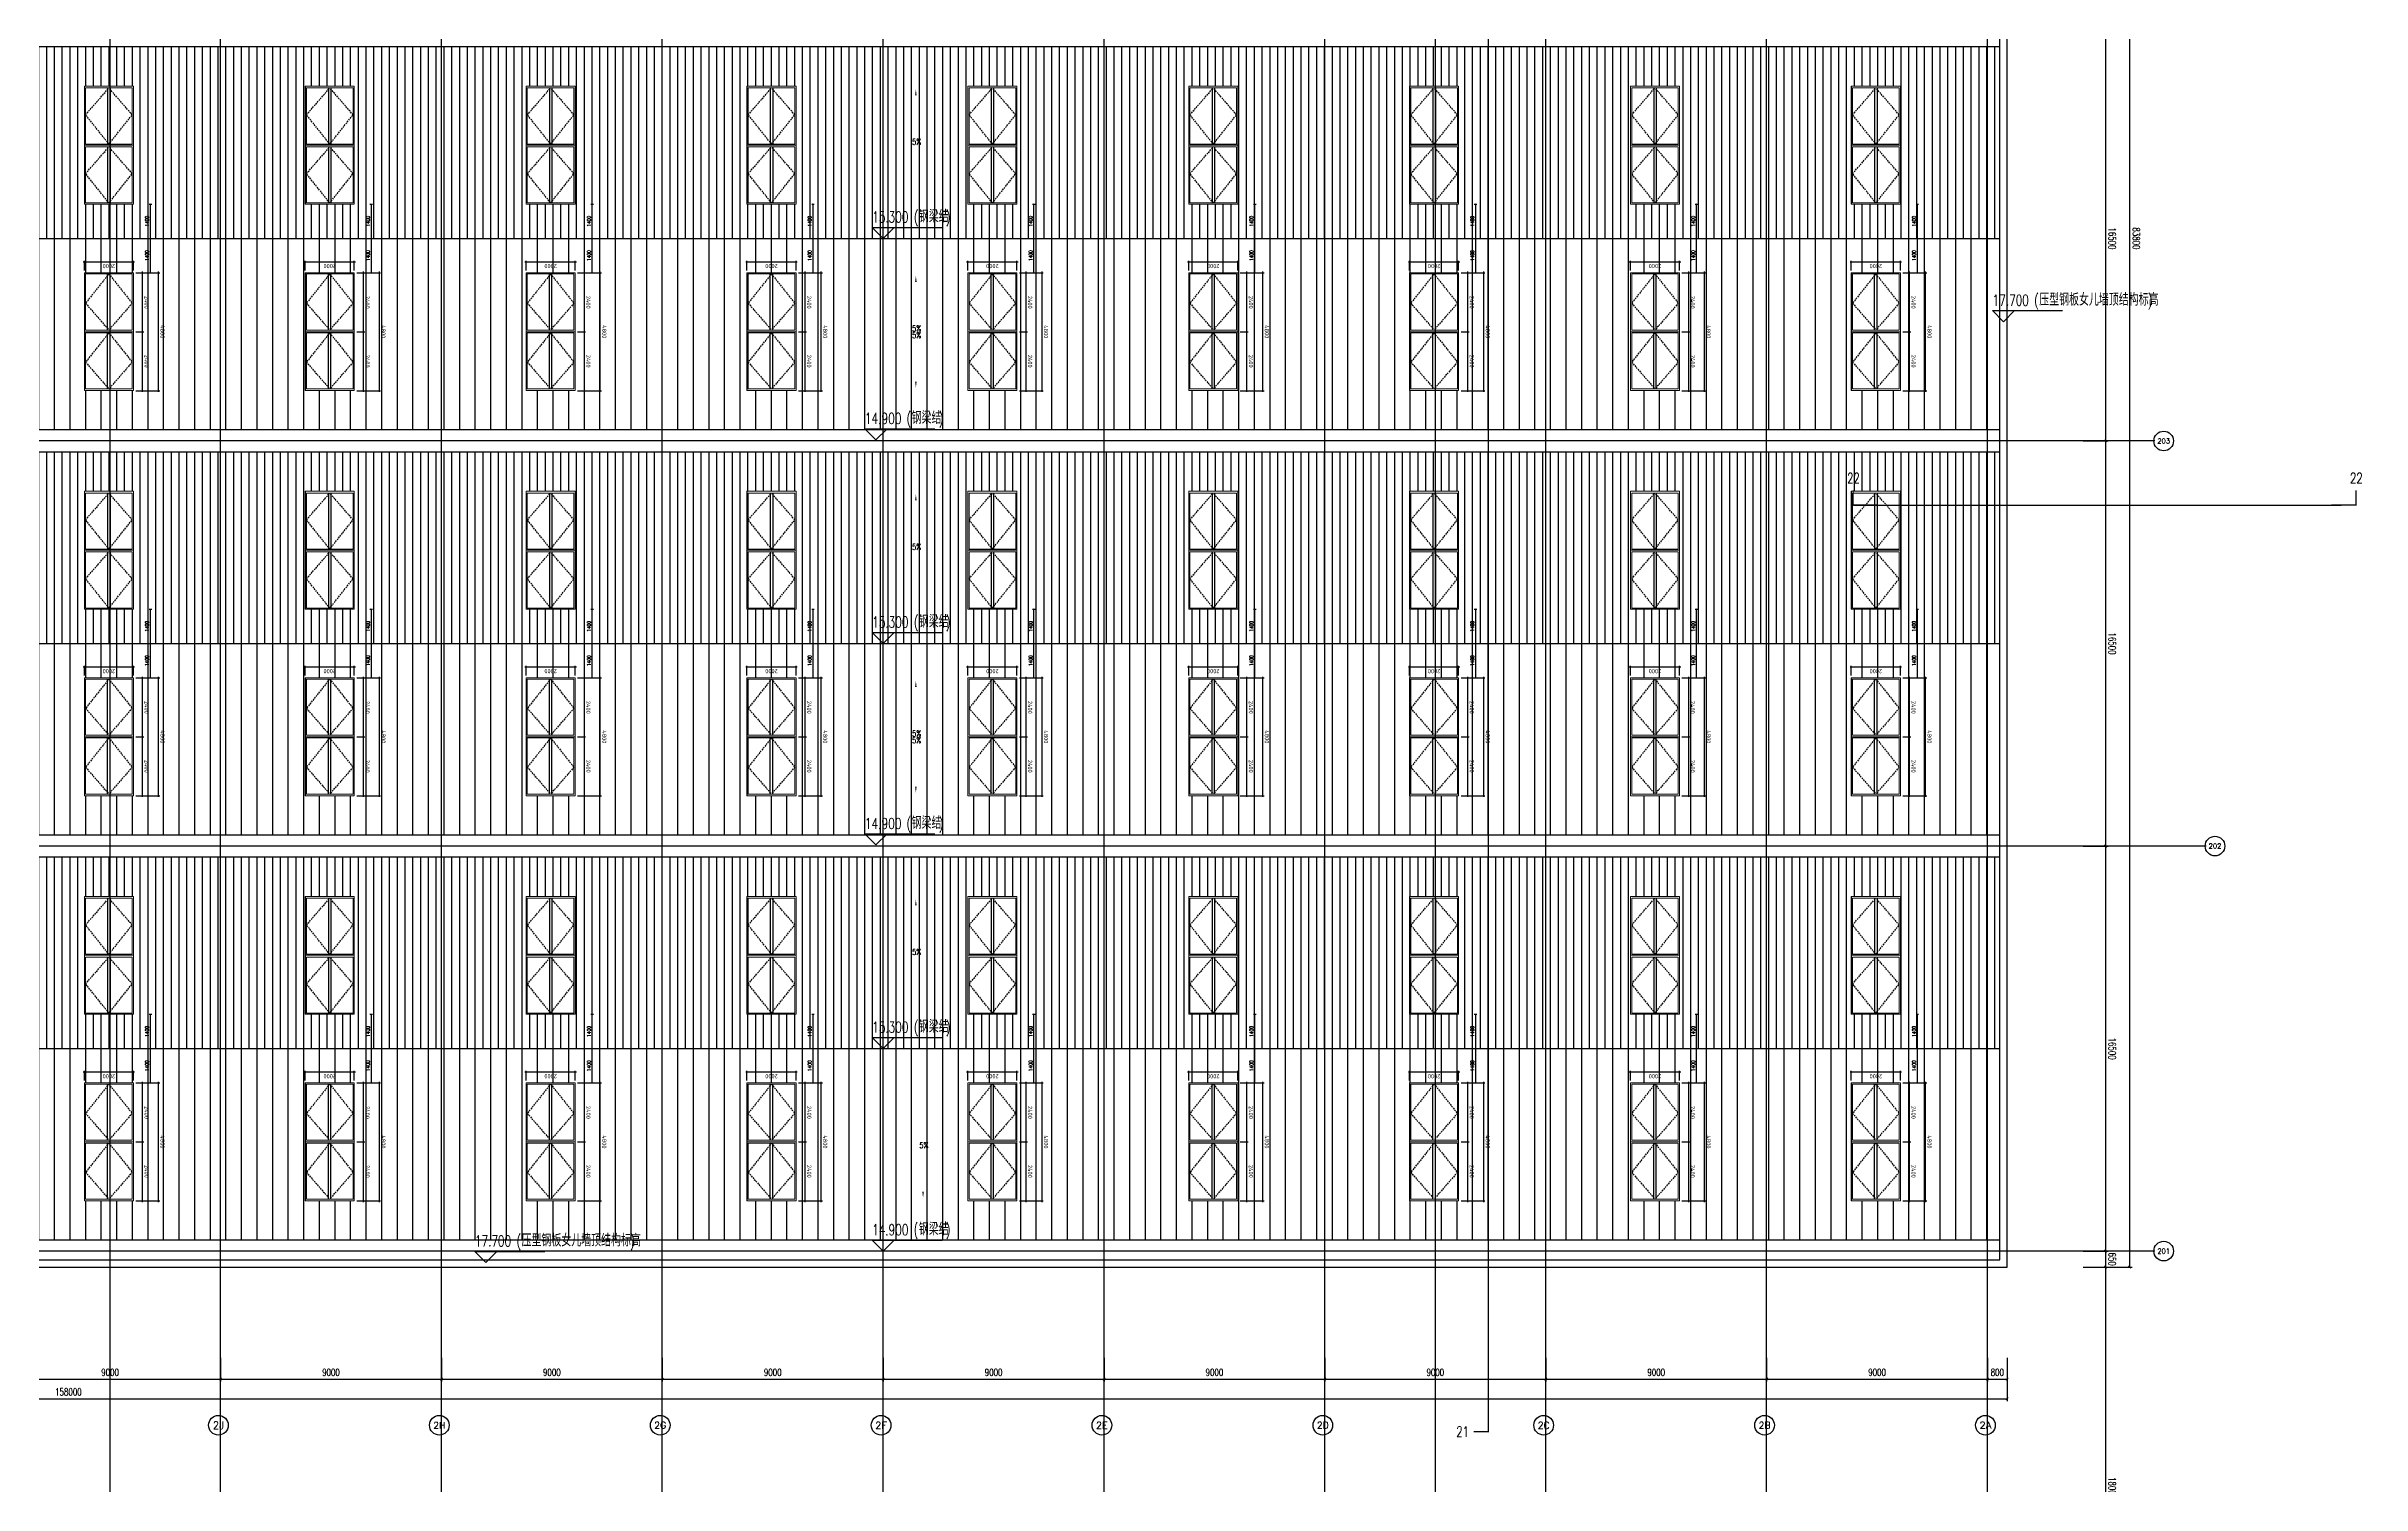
# Model space of a CAD drawing. Extents: x -954573 to 446329, y 489853 to 1226784.
# Drawn here: x 292046 to 386393, y 630559 to 689146 of the extents above; entities that cross this region are included whole.
import ezdxf
from ezdxf.enums import TextEntityAlignment as Align

# ---------------------------------------------------------------- set-up
doc = ezdxf.new("R2010")
doc.units = 0
doc.header["$LTSCALE"] = 10
doc.header["$MEASUREMENT"] = 0
for name, pattern in [('10平面$0$DOTE', [2.42, 2, -0.2, 0.02, -0.2]), ('10平面$0$HIDDEN', [9.525, 6.35, -3.175]), ('10平面$1$DASH', [0.35, 0.25, -0.1])]:
    doc.linetypes.add(name, pattern=pattern)
doc.layers.get('Defpoints').update_dxf_attribs({"color": 210})
for name, color, linetype in [('10平面$0$A-AXIS-D', 8, 'Continuous'), ('10平面$0$A-AXIS-DOTE', 8, '10平面$0$DOTE'), ('10平面$0$A-AXIS-SYMB', 8, 'Continuous'), ('10平面$0$A-HATCH-2', 8, 'Continuous'), ('10平面$0$A-LIN-V', 8, 'Continuous'), ('10平面$0$A-SFCE', 8, 'Continuous'), ('10平面$0$A-WINDOW', 8, 'Continuous'), ('10平面$0$AS-WALL', 8, 'Continuous'), ('10平面$0$DIM_SYMB', 8, 'Continuous'), ('10平面$0$PUB_TEXT', 8, 'Continuous'), ('10平面$0$参考线', 8, 'Continuous'), ('10平面$0$外框', 1, '10平面$0$HIDDEN'), ('A-LIN-V', 9, 'Continuous')]:
    doc.layers.add(name, color=color, linetype=linetype)
doc.layers.add('10平面$0$成型线', color=3, linetype='Continuous', lineweight=18)
doc.styles.add('10平面$0$_TCH_AXIS', font='COMPLEX', dxfattribs={"bigfont": 'GBCBIG'})
doc.styles.add('10平面$0$_TCH_DIM', font='SIMPLEX', dxfattribs={"bigfont": 'GBCBIG'})
doc.styles.add('10平面$0$_TCH_DIM_T3', font='SIMPLEX', dxfattribs={"width": 0.705882, "bigfont": 'GBCBIG'})
doc.styles.add('10平面$0$_TCH_LABEL', font='COMPLEX', dxfattribs={"bigfont": 'GBCBIG'})
doc.styles.add('10平面$0$A-DIM_T3', font='SIMPLEX', dxfattribs={"width": 0.705882, "bigfont": 'GBCBIG'})
doc.styles.add('10平面$0$Standard', font='gbenor.shx', dxfattribs={"bigfont": 'gbcbig.shx'})
doc.dimstyles.new('10平面$0$50', dxfattribs={"dimscale": 50, "dimtxt": 3.5, "dimasz": 1, "dimexe": 1, "dimexo": 2, "dimgap": 1.5, "dimtad": 1, "dimdec": 0, "dimzin": 12, "dimdsep": 46, "dimtxsty": '10平面$0$Standard', "dimblk": '10平面$0$_ArchTick', "dimcen": 0.1, "dimdle": 1, "dimclrd": 3, "dimclre": 3, "dimclrt": 7, "dimadec": 0, "dimazin": 0, "dimtfac": 1, "dimtdec": 0, "dimtix": 1, "dimtmove": 2, "dimatfit": 3, "dimfxl": 0, "dimtolj": 1, "dimtzin": 0, "dimarcsym": 0})
doc.dimstyles.new('10平面$0$_TCH_ARCH&&100', dxfattribs={"dimtxt": 297.5, "dimasz": 100, "dimexe": 100, "dimexo": 100, "dimgap": 126.25, "dimtad": 1, "dimdec": 0, "dimzin": 0, "dimdsep": 46, "dimtxsty": '10平面$0$_TCH_DIM_T3', "dimblk": '10平面$0$_ArchTick', "dimcen": 0.09, "dimclrt": 7, "dimazin": 2, "dimtfac": 1, "dimtdec": 0, "dimtix": 1, "dimtmove": 2, "dimatfit": 3, "dimfxl": 0, "dimtolj": 1, "dimtzin": 0, "dimarcsym": 0})
doc.dimstyles.new('10平面$0$_TCH_ARCH&&50', dxfattribs={"dimtxt": 148.75, "dimasz": 50, "dimexe": 50, "dimexo": 50, "dimgap": 63.125, "dimtad": 1, "dimdec": 0, "dimzin": 0, "dimdsep": 46, "dimtxsty": '10平面$0$_TCH_DIM_T3', "dimblk": '10平面$0$_ArchTick', "dimcen": 0.09, "dimclrt": 7, "dimazin": 2, "dimtfac": 1, "dimtdec": 0, "dimtix": 1, "dimtmove": 2, "dimatfit": 3, "dimfxl": 0, "dimtolj": 1, "dimtzin": 0, "dimarcsym": 0})
doc.dimstyles.new('10平面$0$A-DIM&&100', dxfattribs={"dimtxt": 297.5, "dimasz": 100, "dimexe": 100, "dimexo": 100, "dimgap": 126.25, "dimtad": 1, "dimdec": 0, "dimzin": 0, "dimdsep": 46, "dimtxsty": '10平面$0$A-DIM_T3', "dimblk": '10平面$0$_ArchTick', "dimcen": 0.09, "dimclrt": 7, "dimazin": 2, "dimtfac": 1, "dimtdec": 0, "dimtix": 1, "dimtmove": 2, "dimatfit": 3, "dimfxl": 0, "dimtolj": 1, "dimtzin": 0, "dimarcsym": 0})
pattern_1 = [(90, (-500100, 0), (-317.5, 0), [])]
pattern_2 = [(90, (-500100, 0), (-635, 0), [])]

# ---------------------------------------------------------------- blocks, each defined once
blk = doc.blocks.new('10平面$0$423213')
at = {"layer": '10平面$0$A-AXIS-SYMB'}
for p, q in [((327494, 689616), (327044, 690066)), ((327044, 690066), (329894, 690066)), ((327494, 689616), (327944, 690066))]:
    blk.add_line(p, q, dxfattribs=at)
at = {"layer": '10平面$0$PUB_TEXT', "style": '10平面$0$_TCH_DIM', "width": 0.705882}
for s, height, p in [('14.900', 446.2, (327043, 690266)), ('(', 446, (328738, 690266)), (')', 446, (330054, 690266))]:
    blk.add_text(s, height=height, dxfattribs=at).set_placement(p)
at = {"layer": '10平面$0$PUB_TEXT', "style": '10平面$0$_TCH_DIM'}
blk.add_text('钢梁结', height=506.4, dxfattribs=at).set_placement((328948, 690266))
blk = doc.blocks.new('10平面$0$w4243')
at = {"layer": '10平面$0$A-AXIS-SYMB'}
for p, q in [((327787, 697820), (327337, 698270)), ((327337, 698270), (330187, 698270)), ((327787, 697820), (328237, 698270))]:
    blk.add_line(p, q, dxfattribs=at)
at = {"layer": '10平面$0$PUB_TEXT', "style": '10平面$0$_TCH_DIM', "width": 0.705882}
for s, height, p in [('15.300', 446.2, (327337, 698470)), ('(', 446, (329032, 698470)), (')', 446, (330347, 698470))]:
    blk.add_text(s, height=height, dxfattribs=at).set_placement(p)
at = {"layer": '10平面$0$PUB_TEXT', "style": '10平面$0$_TCH_DIM'}
blk.add_text('钢梁结', height=506.4, dxfattribs=at).set_placement((329242, 698470))
blk = doc.blocks.new('10平面$0$rrrrrrrrrrrrrrrrrrrrr')
at = {"layer": '10平面$0$A-HATCH-2'}
h = blk.add_hatch(dxfattribs=at)
h.set_pattern_fill('ANSI31', color=256, scale=200, angle=45)
h.set_pattern_definition(pattern_1)
h.paths.add_polyline_path([(-266220, 681320), (-133684.3, 681320), (-128454.2, 681320), (-128454.2, 689120), (-275425.2, 689120), (-277958.7, 681320), (-262540, 681320)])
h = blk.add_hatch(dxfattribs=at)
h.set_pattern_fill('ANSI31', color=256, scale=400, angle=45)
h.set_pattern_definition(pattern_2)
h.paths.add_polyline_path([(-266220, 681320), (-133684.3, 681320), (-128454.2, 681320), (-128454.2, 673520), (-280485.6, 673520), (-277955.4, 681320), (-262540, 681320)])
h = blk.add_hatch(dxfattribs=at)
h.set_pattern_fill('ANSI31', color=256, scale=200, angle=45)
h.set_pattern_definition(pattern_1)
h.paths.add_polyline_path([(-266220, 664820), (-133684.3, 664820), (-128454.2, 664820), (-128454.2, 672620), (-280777.6, 672620), (-283307.8, 664820), (-262540, 664820)])
h = blk.add_hatch(dxfattribs=at)
h.set_pattern_fill('ANSI31', color=256, scale=400, angle=45)
h.set_pattern_definition(pattern_2)
h.paths.add_polyline_path([(-266220, 664820), (-133684.3, 664820), (-128454.2, 664820), (-128454.2, 657020), (-285838, 657020), (-283307.8, 664820), (-262540, 664820)])
h = blk.add_hatch(dxfattribs=at)
h.set_pattern_fill('ANSI31', color=256, scale=200, angle=45)
h.set_pattern_definition(pattern_1)
h.paths.add_polyline_path([(-266220, 648320), (-133684.3, 648320), (-128454.2, 648320), (-128454.2, 656120), (-285554.2, 656120), (-285554.2, 654270), (-285854.2, 654270), (-285854.2, 648345), (-262540, 648320)])
h = blk.add_hatch(dxfattribs=at)
h.set_pattern_fill('ANSI31', color=256, scale=400, angle=45)
h.set_pattern_definition(pattern_2)
h.paths.add_polyline_path([(-266220, 648320), (-133684.3, 648320), (-128454.2, 648320), (-128454.2, 640520), (-285854.2, 640520), (-285854.2, 648320), (-262540, 648320)])
at = {"layer": '10平面$0$A-AXIS-SYMB'}
for p, q in [((-128300, 677930), (-128750, 678380)), ((-128750, 678380), (-125900, 678380)), ((-128300, 677930), (-127850, 678380)), ((-190142.6, 639610), (-190592.6, 640060)), ((-190592.6, 640060), (-187742.6, 640060)), ((-190142.6, 639610), (-189692.6, 640060))]:
    blk.add_line(p, q, dxfattribs=at)
for points in [[(-172621.6, 685460, 0, 0, 0), (-172621.6, 687390, 0, 64, 0), (-172621.6, 687150, 0, 0, 0)], [(-172621.6, 685460, 0, 0, 0), (-172621.6, 687390, 0, 64, 0), (-172621.6, 687150, 0, 0, 0)], [(-172621.6, 677860, 0, 0, 0), (-172621.6, 679790, 0, 64, 0), (-172621.6, 679550, 0, 0, 0)], [(-172621.6, 677180, 0, 0, 0), (-172621.6, 675250, 0, 64, 0), (-172621.6, 675490, 0, 0, 0)], [(-172621.6, 668960, 0, 0, 0), (-172621.6, 670890, 0, 64, 0), (-172621.6, 670650, 0, 0, 0)], [(-172621.6, 668960, 0, 0, 0), (-172621.6, 670890, 0, 64, 0), (-172621.6, 670650, 0, 0, 0)], [(-172621.6, 661360, 0, 0, 0), (-172621.6, 663290, 0, 64, 0), (-172621.6, 663050, 0, 0, 0)], [(-172621.6, 660680, 0, 0, 0), (-172621.6, 658750, 0, 64, 0), (-172621.6, 658990, 0, 0, 0)], [(-172621.6, 652460, 0, 0, 0), (-172621.6, 654390, 0, 64, 0), (-172621.6, 654150, 0, 0, 0)], [(-172328.5, 644180, 0, 0, 0), (-172328.5, 642250, 0, 64, 0), (-172328.5, 642490, 0, 0, 0)]]:
    blk.add_lwpolyline(points, format="xyseb", dxfattribs=at)
at = {"layer": '10平面$0$A-LIN-V'}
for points in [[(-128454.2, 689120), (-275425.2, 689120)], [(-128454.2, 673520), (-280485.6, 673520)], [(-128454.2, 672620), (-280777.6, 672620)], [(-128454.2, 657020), (-285838, 657020)], [(-128454.2, 656120), (-285554.2, 656120)], [(-128454.2, 640520), (-285854.2, 640520)]]:
    blk.add_lwpolyline(points, dxfattribs=at)
at = {"layer": '10平面$0$A-SFCE'}
for points in [[(-285554.2, 654570), (-286154.2, 654570), (-286154.2, 639420), (-128154.2, 639420), (-128154.2, 639420), (-128154.2, 723220), (-264679.1, 723220), (-286154.2, 657017.5), (-286154.2, 656070)], [(-285854.2, 654270), (-285854.2, 639720), (-128454.2, 639720), (-128454.2, 722920), (-264461, 722920), (-285854.2, 656970), (-285854.2, 656370)], [(-277958.7, 681320), (-128454.2, 681320)], [(-283307.8, 664820), (-128454.2, 664820)], [(-285854.2, 648320), (-128454.2, 648320)]]:
    blk.add_lwpolyline(points, dxfattribs=at)
at = {"layer": '10平面$0$A-WINDOW'}
for name, p in [('10平面$0$w4243', (-501741.6, -16500)), ('10平面$0$w4243', (-501741.6, -16500)), ('10平面$0$423213', (-501741.6, -16500)), ('10平面$0$w4243', (-501741.6, -33000)), ('10平面$0$w4243', (-501741.6, -33000)), ('10平面$0$423213', (-501741.6, -33000)), ('10平面$0$w4243', (-501741.6, -49500)), ('10平面$0$423213', (-501448.5, -49545.7))]:
    blk.add_blockref(name, p, dxfattribs=at)
at = {"layer": '10平面$0$PUB_TEXT', "style": '10平面$0$_TCH_DIM', "width": 0.705882}
for s, height, p in [('5%', 238, (-172773.6, 685138)), ('5%', 238, (-172773.6, 685138)), ('17.700', 446.25, (-128750.8, 678580)), ('(', 446.2, (-127055.8, 678580)), (')', 446.2, (-122422.4, 678580)), ('5%', 238, (-172773.6, 677538)), ('5%', 238, (-172773.6, 677264)), ('5%', 238, (-172773.6, 668638)), ('5%', 238, (-172773.6, 668638)), ('5%', 238, (-172773.6, 661038)), ('5%', 238, (-172773.6, 660764)), ('5%', 238, (-172773.6, 652138)), ('5%', 238, (-172480.5, 644264)), ('17.700', 446.25, (-190593.4, 640260)), ('(', 446.2, (-188898.4, 640260)), (')', 446.2, (-184265, 640260))]:
    blk.add_text(s, height=height, dxfattribs=at).set_placement(p)
at = {"layer": '10平面$0$PUB_TEXT', "style": '10平面$0$_TCH_DIM'}
for p in [(-126845.8, 678580), (-188688.4, 640260)]:
    blk.add_text('压型钢板女儿墙顶结构标高', height=506.383, dxfattribs=at).set_placement(p)
blk = doc.blocks.new('10平面$0$_ArchTick')
at = {"color": 0, "linetype": 'ByBlock', "const_width": 0.4}
blk.add_lwpolyline([(-0.5, -0.5), (0.5, 0.5)], dxfattribs=at)
blk = doc.blocks.new('*D3461')
at = {"layer": 'Defpoints', "color": 3, "lineweight": -2}
for p, q in [((105263, -25409), (107363, -25409)), ((105313, -25069), (105313, -25459)), ((107313, -25069), (107313, -25459))]:
    blk.add_line(p, q, dxfattribs=at)
at = {"layer": 'Defpoints', "color": 0}
for p in [(105313, -24969), (107313, -24969), (107313, -25409)]:
    blk.add_point(p, dxfattribs=at)
at = {"layer": 'Defpoints', "color": 3, "lineweight": -2, "xscale": 50, "yscale": 50, "zscale": 50, "rotation": 180}
blk.add_blockref('10平面$0$_ArchTick', (105313, -25409), dxfattribs=at)
at = {"layer": 'Defpoints', "color": 3, "lineweight": -2, "xscale": 50, "yscale": 50, "zscale": 50}
blk.add_blockref('10平面$0$_ArchTick', (107313, -25409), dxfattribs=at)
at = {"layer": 'Defpoints', "color": 7, "insert": (106313, -25246), "char_height": 175, "attachment_point": 5, "style": '10平面$0$Standard'}
blk.add_mtext('\\A1;2000', dxfattribs=at)
blk = doc.blocks.new('*D3462')
at = {"layer": 'Defpoints', "color": 3, "lineweight": -2}
for p, q in [((105213, -22569), (104888, -22569)), ((104938, -22519), (104938, -25019)), ((105213, -24969), (104888, -24969))]:
    blk.add_line(p, q, dxfattribs=at)
at = {"layer": 'Defpoints', "color": 0}
for p in [(105313, -22569), (104938, -24969), (105313, -24969)]:
    blk.add_point(p, dxfattribs=at)
at = {"layer": 'Defpoints', "color": 3, "lineweight": -2, "xscale": 50, "yscale": 50, "zscale": 50}
for p, rotation in [((104938, -22569), 90), ((104938, -24969), 270)]:
    blk.add_blockref('10平面$0$_ArchTick', p, dxfattribs=dict(at, rotation=rotation))
at = {"layer": 'Defpoints', "color": 7, "insert": (104776, -23769), "char_height": 175, "attachment_point": 5, "rotation": 90, "style": '10平面$0$Standard'}
blk.add_mtext('\\A1;2400', dxfattribs=at)
blk = doc.blocks.new('*D3463')
at = {"layer": 'Defpoints', "color": 3, "lineweight": -2}
for p, q in [((105213, -20169), (104240, -20169)), ((104290, -20119), (104290, -25019)), ((105213, -24969), (104240, -24969))]:
    blk.add_line(p, q, dxfattribs=at)
at = {"layer": 'Defpoints', "color": 0}
for p in [(105313, -20169), (104290, -24969), (105313, -24969)]:
    blk.add_point(p, dxfattribs=at)
at = {"layer": 'Defpoints', "color": 3, "lineweight": -2, "xscale": 50, "yscale": 50, "zscale": 50}
for p, rotation in [((104290, -20169), 90), ((104290, -24969), 270)]:
    blk.add_blockref('10平面$0$_ArchTick', p, dxfattribs=dict(at, rotation=rotation))
at = {"layer": 'Defpoints', "color": 7, "insert": (104128, -22569), "char_height": 175, "attachment_point": 5, "rotation": 90, "style": '10平面$0$Standard'}
blk.add_mtext('\\A1;4800', dxfattribs=at)
blk = doc.blocks.new('*D3464')
at = {"layer": 'Defpoints', "color": 3, "lineweight": -2}
for p, q in [((105213, -20169), (104888, -20169)), ((104938, -20119), (104938, -22619)), ((105213, -22569), (104888, -22569))]:
    blk.add_line(p, q, dxfattribs=at)
at = {"layer": 'Defpoints', "color": 0}
for p in [(105313, -20169), (104938, -22569), (105313, -22569)]:
    blk.add_point(p, dxfattribs=at)
at = {"layer": 'Defpoints', "color": 3, "lineweight": -2, "xscale": 50, "yscale": 50, "zscale": 50}
for p, rotation in [((104938, -20169), 90), ((104938, -22569), 270)]:
    blk.add_blockref('10平面$0$_ArchTick', p, dxfattribs=dict(at, rotation=rotation))
at = {"layer": 'Defpoints', "color": 7, "insert": (104776, -21369), "char_height": 175, "attachment_point": 5, "rotation": 90, "style": '10平面$0$Standard'}
blk.add_mtext('\\A1;2400', dxfattribs=at)
blk = doc.blocks.new('*D3469')
at = {"layer": '10平面$0$A-WINDOW', "color": 0, "lineweight": -2}
for p, q in [((368233, 714320), (368340, 714320)), ((368290, 712920), (368290, 714320)), ((368233, 712920), (368340, 712920))]:
    blk.add_line(p, q, dxfattribs=at)
at = {"layer": 'Defpoints', "color": 0}
for p in [(368183, 714320), (368290, 714320), (368183, 712920)]:
    blk.add_point(p, dxfattribs=at)
at = {"layer": '10平面$0$A-WINDOW', "color": 0, "lineweight": -2, "xscale": 50, "yscale": 50, "zscale": 50}
for p, rotation in [((368290, 714320), 90), ((368290, 712920), 270)]:
    blk.add_blockref('10平面$0$_ArchTick', p, dxfattribs=dict(at, rotation=rotation))
at = {"layer": '10平面$0$A-WINDOW', "color": 7, "insert": (368153, 713620), "char_height": 148.8, "attachment_point": 5, "rotation": 90, "style": '10平面$0$_TCH_DIM_T3'}
blk.add_mtext('\\A1;1400', dxfattribs=at)
blk = doc.blocks.new('*D3470')
at = {"layer": '10平面$0$A-WINDOW', "color": 0, "lineweight": -2}
for p, q in [((368233, 715720), (368340, 715720)), ((368290, 714320), (368290, 715720)), ((368233, 714320), (368340, 714320))]:
    blk.add_line(p, q, dxfattribs=at)
at = {"layer": 'Defpoints', "color": 0}
for p in [(368183, 715720), (368290, 715720), (368183, 714320)]:
    blk.add_point(p, dxfattribs=at)
at = {"layer": '10平面$0$A-WINDOW', "color": 0, "lineweight": -2, "xscale": 50, "yscale": 50, "zscale": 50}
for p, rotation in [((368290, 715720), 90), ((368290, 714320), 270)]:
    blk.add_blockref('10平面$0$_ArchTick', p, dxfattribs=dict(at, rotation=rotation))
at = {"layer": '10平面$0$A-WINDOW', "color": 7, "insert": (368153, 715020), "char_height": 148.8, "attachment_point": 5, "rotation": 90, "style": '10平面$0$_TCH_DIM_T3'}
blk.add_mtext('\\A1;1400', dxfattribs=at)
blk = doc.blocks.new('*D2971')
at = {"layer": '10平面$0$A-AXIS-D', "color": 0, "lineweight": -2}
for p, q in [((10882, -169100), (10882, -170060)), ((19882, -169100), (19882, -170060)), ((10882, -169960), (19882, -169960))]:
    blk.add_line(p, q, dxfattribs=at)
at = {"layer": 'Defpoints', "color": 0}
for p in [(10882, -169000), (19882, -169000), (19882, -169960)]:
    blk.add_point(p, dxfattribs=at)
at = {"layer": '10平面$0$A-AXIS-D', "color": 0, "lineweight": -2, "xscale": 100, "yscale": 100, "zscale": 100, "rotation": 180}
blk.add_blockref('10平面$0$_ArchTick', (10882, -169960), dxfattribs=at)
at = {"layer": '10平面$0$A-AXIS-D', "color": 0, "lineweight": -2, "xscale": 100, "yscale": 100, "zscale": 100}
blk.add_blockref('10平面$0$_ArchTick', (19882, -169960), dxfattribs=at)
at = {"layer": '10平面$0$A-AXIS-D', "color": 7, "insert": (15382, -169685), "char_height": 297.5, "attachment_point": 5, "style": '10平面$0$_TCH_DIM_T3'}
blk.add_mtext('\\A1;9000', dxfattribs=at)
blk = doc.blocks.new('*D2972')
at = {"layer": '10平面$0$A-AXIS-D', "color": 0, "lineweight": -2}
for p, q in [((19882, -169100), (19882, -170060)), ((28882, -169100), (28882, -170060)), ((19882, -169960), (28882, -169960))]:
    blk.add_line(p, q, dxfattribs=at)
at = {"layer": 'Defpoints', "color": 0}
for p in [(19882, -169000), (28882, -169000), (28882, -169960)]:
    blk.add_point(p, dxfattribs=at)
at = {"layer": '10平面$0$A-AXIS-D', "color": 0, "lineweight": -2, "xscale": 100, "yscale": 100, "zscale": 100, "rotation": 180}
blk.add_blockref('10平面$0$_ArchTick', (19882, -169960), dxfattribs=at)
at = {"layer": '10平面$0$A-AXIS-D', "color": 0, "lineweight": -2, "xscale": 100, "yscale": 100, "zscale": 100}
blk.add_blockref('10平面$0$_ArchTick', (28882, -169960), dxfattribs=at)
at = {"layer": '10平面$0$A-AXIS-D', "color": 7, "insert": (24382, -169685), "char_height": 297.5, "attachment_point": 5, "style": '10平面$0$_TCH_DIM_T3'}
blk.add_mtext('\\A1;9000', dxfattribs=at)
blk = doc.blocks.new('*D2973')
at = {"layer": '10平面$0$A-AXIS-D', "color": 0, "lineweight": -2}
for p, q in [((28882, -169100), (28882, -170060)), ((37882, -169100), (37882, -170060)), ((28882, -169960), (37882, -169960))]:
    blk.add_line(p, q, dxfattribs=at)
at = {"layer": 'Defpoints', "color": 0}
for p in [(28882, -169000), (37882, -169000), (37882, -169960)]:
    blk.add_point(p, dxfattribs=at)
at = {"layer": '10平面$0$A-AXIS-D', "color": 0, "lineweight": -2, "xscale": 100, "yscale": 100, "zscale": 100, "rotation": 180}
blk.add_blockref('10平面$0$_ArchTick', (28882, -169960), dxfattribs=at)
at = {"layer": '10平面$0$A-AXIS-D', "color": 0, "lineweight": -2, "xscale": 100, "yscale": 100, "zscale": 100}
blk.add_blockref('10平面$0$_ArchTick', (37882, -169960), dxfattribs=at)
at = {"layer": '10平面$0$A-AXIS-D', "color": 7, "insert": (33382, -169685), "char_height": 297.5, "attachment_point": 5, "style": '10平面$0$_TCH_DIM_T3'}
blk.add_mtext('\\A1;9000', dxfattribs=at)
blk = doc.blocks.new('*D2974')
at = {"layer": '10平面$0$A-AXIS-D', "color": 0, "lineweight": -2}
for p, q in [((37882, -169100), (37882, -170060)), ((46882, -169100), (46882, -170060)), ((37882, -169960), (46882, -169960))]:
    blk.add_line(p, q, dxfattribs=at)
at = {"layer": 'Defpoints', "color": 0}
for p in [(37882, -169000), (46882, -169000), (46882, -169960)]:
    blk.add_point(p, dxfattribs=at)
at = {"layer": '10平面$0$A-AXIS-D', "color": 0, "lineweight": -2, "xscale": 100, "yscale": 100, "zscale": 100, "rotation": 180}
blk.add_blockref('10平面$0$_ArchTick', (37882, -169960), dxfattribs=at)
at = {"layer": '10平面$0$A-AXIS-D', "color": 0, "lineweight": -2, "xscale": 100, "yscale": 100, "zscale": 100}
blk.add_blockref('10平面$0$_ArchTick', (46882, -169960), dxfattribs=at)
at = {"layer": '10平面$0$A-AXIS-D', "color": 7, "insert": (42382, -169685), "char_height": 297.5, "attachment_point": 5, "style": '10平面$0$_TCH_DIM_T3'}
blk.add_mtext('\\A1;9000', dxfattribs=at)
blk = doc.blocks.new('*D2975')
at = {"layer": '10平面$0$A-AXIS-D', "color": 0, "lineweight": -2}
for p, q in [((46882, -169100), (46882, -170060)), ((55882, -169100), (55882, -170060)), ((46882, -169960), (55882, -169960))]:
    blk.add_line(p, q, dxfattribs=at)
at = {"layer": 'Defpoints', "color": 0}
for p in [(46882, -169000), (55882, -169000), (55882, -169960)]:
    blk.add_point(p, dxfattribs=at)
at = {"layer": '10平面$0$A-AXIS-D', "color": 0, "lineweight": -2, "xscale": 100, "yscale": 100, "zscale": 100, "rotation": 180}
blk.add_blockref('10平面$0$_ArchTick', (46882, -169960), dxfattribs=at)
at = {"layer": '10平面$0$A-AXIS-D', "color": 0, "lineweight": -2, "xscale": 100, "yscale": 100, "zscale": 100}
blk.add_blockref('10平面$0$_ArchTick', (55882, -169960), dxfattribs=at)
at = {"layer": '10平面$0$A-AXIS-D', "color": 7, "insert": (51382, -169685), "char_height": 297.5, "attachment_point": 5, "style": '10平面$0$_TCH_DIM_T3'}
blk.add_mtext('\\A1;9000', dxfattribs=at)
blk = doc.blocks.new('*D2976')
at = {"layer": '10平面$0$A-AXIS-D', "color": 0, "lineweight": -2}
for p, q in [((55882, -169100), (55882, -170060)), ((64882, -169100), (64882, -170060)), ((55882, -169960), (64882, -169960))]:
    blk.add_line(p, q, dxfattribs=at)
at = {"layer": 'Defpoints', "color": 0}
for p in [(55882, -169000), (64882, -169000), (64882, -169960)]:
    blk.add_point(p, dxfattribs=at)
at = {"layer": '10平面$0$A-AXIS-D', "color": 0, "lineweight": -2, "xscale": 100, "yscale": 100, "zscale": 100, "rotation": 180}
blk.add_blockref('10平面$0$_ArchTick', (55882, -169960), dxfattribs=at)
at = {"layer": '10平面$0$A-AXIS-D', "color": 0, "lineweight": -2, "xscale": 100, "yscale": 100, "zscale": 100}
blk.add_blockref('10平面$0$_ArchTick', (64882, -169960), dxfattribs=at)
at = {"layer": '10平面$0$A-AXIS-D', "color": 7, "insert": (60382, -169685), "char_height": 297.5, "attachment_point": 5, "style": '10平面$0$_TCH_DIM_T3'}
blk.add_mtext('\\A1;9000', dxfattribs=at)
blk = doc.blocks.new('*D2977')
at = {"layer": '10平面$0$A-AXIS-D', "color": 0, "lineweight": -2}
for p, q in [((64882, -169100), (64882, -170060)), ((73882, -169100), (73882, -170060)), ((64882, -169960), (73882, -169960))]:
    blk.add_line(p, q, dxfattribs=at)
at = {"layer": 'Defpoints', "color": 0}
for p in [(64882, -169000), (73882, -169000), (73882, -169960)]:
    blk.add_point(p, dxfattribs=at)
at = {"layer": '10平面$0$A-AXIS-D', "color": 0, "lineweight": -2, "xscale": 100, "yscale": 100, "zscale": 100, "rotation": 180}
blk.add_blockref('10平面$0$_ArchTick', (64882, -169960), dxfattribs=at)
at = {"layer": '10平面$0$A-AXIS-D', "color": 0, "lineweight": -2, "xscale": 100, "yscale": 100, "zscale": 100}
blk.add_blockref('10平面$0$_ArchTick', (73882, -169960), dxfattribs=at)
at = {"layer": '10平面$0$A-AXIS-D', "color": 7, "insert": (69382, -169685), "char_height": 297.5, "attachment_point": 5, "style": '10平面$0$_TCH_DIM_T3'}
blk.add_mtext('\\A1;9000', dxfattribs=at)
blk = doc.blocks.new('*D2978')
at = {"layer": '10平面$0$A-AXIS-D', "color": 0, "lineweight": -2}
for p, q in [((73882, -169100), (73882, -170060)), ((82882, -169100), (82882, -170060)), ((73882, -169960), (82882, -169960))]:
    blk.add_line(p, q, dxfattribs=at)
at = {"layer": 'Defpoints', "color": 0}
for p in [(73882, -169000), (82882, -169000), (82882, -169960)]:
    blk.add_point(p, dxfattribs=at)
at = {"layer": '10平面$0$A-AXIS-D', "color": 0, "lineweight": -2, "xscale": 100, "yscale": 100, "zscale": 100, "rotation": 180}
blk.add_blockref('10平面$0$_ArchTick', (73882, -169960), dxfattribs=at)
at = {"layer": '10平面$0$A-AXIS-D', "color": 0, "lineweight": -2, "xscale": 100, "yscale": 100, "zscale": 100}
blk.add_blockref('10平面$0$_ArchTick', (82882, -169960), dxfattribs=at)
at = {"layer": '10平面$0$A-AXIS-D', "color": 7, "insert": (78382, -169685), "char_height": 297.5, "attachment_point": 5, "style": '10平面$0$_TCH_DIM_T3'}
blk.add_mtext('\\A1;9000', dxfattribs=at)
blk = doc.blocks.new('*D2979')
at = {"layer": '10平面$0$A-AXIS-D', "color": 0, "lineweight": -2}
for p, q in [((82882, -169100), (82882, -170060)), ((91882, -169100), (91882, -170060)), ((82882, -169960), (91882, -169960))]:
    blk.add_line(p, q, dxfattribs=at)
at = {"layer": 'Defpoints', "color": 0}
for p in [(82882, -169000), (91882, -169000), (91882, -169960)]:
    blk.add_point(p, dxfattribs=at)
at = {"layer": '10平面$0$A-AXIS-D', "color": 0, "lineweight": -2, "xscale": 100, "yscale": 100, "zscale": 100, "rotation": 180}
blk.add_blockref('10平面$0$_ArchTick', (82882, -169960), dxfattribs=at)
at = {"layer": '10平面$0$A-AXIS-D', "color": 0, "lineweight": -2, "xscale": 100, "yscale": 100, "zscale": 100}
blk.add_blockref('10平面$0$_ArchTick', (91882, -169960), dxfattribs=at)
at = {"layer": '10平面$0$A-AXIS-D', "color": 7, "insert": (87382, -169685), "char_height": 297.5, "attachment_point": 5, "style": '10平面$0$_TCH_DIM_T3'}
blk.add_mtext('\\A1;9000', dxfattribs=at)
blk = doc.blocks.new('*D2980')
at = {"layer": '10平面$0$A-AXIS-D', "color": 0, "lineweight": -2}
for p, q in [((91882, -169100), (91882, -170060)), ((92682, -169100), (92682, -170060)), ((91882, -169960), (92682, -169960))]:
    blk.add_line(p, q, dxfattribs=at)
at = {"layer": 'Defpoints', "color": 0}
for p in [(91882, -169000), (92682, -169000), (92682, -169960)]:
    blk.add_point(p, dxfattribs=at)
at = {"layer": '10平面$0$A-AXIS-D', "color": 0, "lineweight": -2, "xscale": 100, "yscale": 100, "zscale": 100, "rotation": 180}
blk.add_blockref('10平面$0$_ArchTick', (91882, -169960), dxfattribs=at)
at = {"layer": '10平面$0$A-AXIS-D', "color": 0, "lineweight": -2, "xscale": 100, "yscale": 100, "zscale": 100}
blk.add_blockref('10平面$0$_ArchTick', (92682, -169960), dxfattribs=at)
at = {"layer": '10平面$0$A-AXIS-D', "color": 7, "insert": (92282, -169685), "char_height": 297.5, "attachment_point": 5, "style": '10平面$0$_TCH_DIM_T3'}
blk.add_mtext('\\A1;800', dxfattribs=at)
blk = doc.blocks.new('*D2999')
at = {"layer": '10平面$0$A-AXIS-D', "color": 0, "lineweight": -2}
for p, q in [((95776, -115250), (96792, -115250)), ((96692, -115250), (96692, -131750)), ((95776, -131750), (96792, -131750))]:
    blk.add_line(p, q, dxfattribs=at)
at = {"layer": 'Defpoints', "color": 0}
for p in [(95676, -115250), (95676, -131750), (96692, -131750)]:
    blk.add_point(p, dxfattribs=at)
at = {"layer": '10平面$0$A-AXIS-D', "color": 0, "lineweight": -2, "xscale": 100, "yscale": 100, "zscale": 100}
for p, rotation in [((96692, -115250), 90), ((96692, -131750), 270)]:
    blk.add_blockref('10平面$0$_ArchTick', p, dxfattribs=dict(at, rotation=rotation))
at = {"layer": '10平面$0$A-AXIS-D', "color": 7, "insert": (96967, -123500), "char_height": 297.5, "attachment_point": 5, "rotation": 270, "style": '10平面$0$A-DIM_T3'}
blk.add_mtext('\\A1;16500', dxfattribs=at)
blk = doc.blocks.new('*D3000')
at = {"layer": '10平面$0$A-AXIS-D', "color": 0, "lineweight": -2}
for p, q in [((95776, -131750), (96792, -131750)), ((96692, -131750), (96692, -148250)), ((95776, -148250), (96792, -148250))]:
    blk.add_line(p, q, dxfattribs=at)
at = {"layer": 'Defpoints', "color": 0}
for p in [(95676, -131750), (95676, -148250), (96692, -148250)]:
    blk.add_point(p, dxfattribs=at)
at = {"layer": '10平面$0$A-AXIS-D', "color": 0, "lineweight": -2, "xscale": 100, "yscale": 100, "zscale": 100}
for p, rotation in [((96692, -131750), 90), ((96692, -148250), 270)]:
    blk.add_blockref('10平面$0$_ArchTick', p, dxfattribs=dict(at, rotation=rotation))
at = {"layer": '10平面$0$A-AXIS-D', "color": 7, "insert": (96967, -140000), "char_height": 297.5, "attachment_point": 5, "rotation": 270, "style": '10平面$0$A-DIM_T3'}
blk.add_mtext('\\A1;16500', dxfattribs=at)
blk = doc.blocks.new('*D3001')
at = {"layer": '10平面$0$A-AXIS-D', "color": 0, "lineweight": -2}
for p, q in [((95776, -148250), (96792, -148250)), ((96692, -148250), (96692, -164750)), ((95776, -164750), (96792, -164750))]:
    blk.add_line(p, q, dxfattribs=at)
at = {"layer": 'Defpoints', "color": 0}
for p in [(95676, -148250), (95676, -164750), (96692, -164750)]:
    blk.add_point(p, dxfattribs=at)
at = {"layer": '10平面$0$A-AXIS-D', "color": 0, "lineweight": -2, "xscale": 100, "yscale": 100, "zscale": 100}
for p, rotation in [((96692, -148250), 90), ((96692, -164750), 270)]:
    blk.add_blockref('10平面$0$_ArchTick', p, dxfattribs=dict(at, rotation=rotation))
at = {"layer": '10平面$0$A-AXIS-D', "color": 7, "insert": (96967, -156500), "char_height": 297.5, "attachment_point": 5, "rotation": 270, "style": '10平面$0$A-DIM_T3'}
blk.add_mtext('\\A1;16500', dxfattribs=at)
blk = doc.blocks.new('*D3002')
at = {"layer": '10平面$0$A-AXIS-D', "color": 0, "lineweight": -2}
for p, q in [((95776, -164750), (96792, -164750)), ((96692, -164750), (96692, -165400)), ((95776, -165400), (96792, -165400))]:
    blk.add_line(p, q, dxfattribs=at)
at = {"layer": 'Defpoints', "color": 0}
for p in [(95676, -164750), (95676, -165400), (96692, -165400)]:
    blk.add_point(p, dxfattribs=at)
at = {"layer": '10平面$0$A-AXIS-D', "color": 0, "lineweight": -2, "xscale": 100, "yscale": 100, "zscale": 100}
for p, rotation in [((96692, -164750), 90), ((96692, -165400), 270)]:
    blk.add_blockref('10平面$0$_ArchTick', p, dxfattribs=dict(at, rotation=rotation))
at = {"layer": '10平面$0$A-AXIS-D', "color": 7, "insert": (96967, -165075), "char_height": 297.5, "attachment_point": 5, "rotation": 270, "style": '10平面$0$A-DIM_T3'}
blk.add_mtext('\\A1;650', dxfattribs=at)
blk = doc.blocks.new('*D3003')
at = {"layer": '10平面$0$A-AXIS-D', "color": 0, "lineweight": -2}
for p, q in [((95776, -165400), (96792, -165400)), ((96692, -165400), (96692, -183400)), ((95776, -183400), (96792, -183400))]:
    blk.add_line(p, q, dxfattribs=at)
at = {"layer": 'Defpoints', "color": 0}
for p in [(95676, -165400), (95676, -183400), (96692, -183400)]:
    blk.add_point(p, dxfattribs=at)
at = {"layer": '10平面$0$A-AXIS-D', "color": 0, "lineweight": -2, "xscale": 100, "yscale": 100, "zscale": 100}
for p, rotation in [((96692, -165400), 90), ((96692, -183400), 270)]:
    blk.add_blockref('10平面$0$_ArchTick', p, dxfattribs=dict(at, rotation=rotation))
at = {"layer": '10平面$0$A-AXIS-D', "color": 7, "insert": (96967, -174400), "char_height": 297.5, "attachment_point": 5, "rotation": 270, "style": '10平面$0$A-DIM_T3'}
blk.add_mtext('\\A1;18000', dxfattribs=at)
blk = doc.blocks.new('*D3062')
at = {"layer": '10平面$0$A-AXIS-D', "color": 0, "lineweight": -2}
for p, q in [((-65318, -169200), (-65318, -170860)), ((92682, -169200), (92682, -170860)), ((-65318, -170760), (92682, -170760))]:
    blk.add_line(p, q, dxfattribs=at)
at = {"layer": 'Defpoints', "color": 0}
for p in [(-65318, -169100), (92682, -169100), (92682, -170760)]:
    blk.add_point(p, dxfattribs=at)
at = {"layer": '10平面$0$A-AXIS-D', "color": 0, "lineweight": -2, "xscale": 100, "yscale": 100, "zscale": 100, "rotation": 180}
blk.add_blockref('10平面$0$_ArchTick', (-65318, -170760), dxfattribs=at)
at = {"layer": '10平面$0$A-AXIS-D', "color": 0, "lineweight": -2, "xscale": 100, "yscale": 100, "zscale": 100}
blk.add_blockref('10平面$0$_ArchTick', (92682, -170760), dxfattribs=at)
at = {"layer": '10平面$0$A-AXIS-D', "color": 7, "insert": (13682, -170485), "char_height": 297.5, "attachment_point": 5, "style": '10平面$0$_TCH_DIM_T3'}
blk.add_mtext('\\A1;158000', dxfattribs=at)
blk = doc.blocks.new('*D3083')
at = {"layer": '10平面$0$A-AXIS-D', "color": 0, "lineweight": -2}
for p, q in [((95876, -81600), (97772, -81600)), ((97672, -81600), (97672, -165400)), ((95876, -165400), (97772, -165400))]:
    blk.add_line(p, q, dxfattribs=at)
at = {"layer": 'Defpoints', "color": 0}
for p in [(95776, -81600), (95776, -165400), (97672, -165400)]:
    blk.add_point(p, dxfattribs=at)
at = {"layer": '10平面$0$A-AXIS-D', "color": 0, "lineweight": -2, "xscale": 100, "yscale": 100, "zscale": 100}
for p, rotation in [((97672, -81600), 90), ((97672, -165400), 270)]:
    blk.add_blockref('10平面$0$_ArchTick', p, dxfattribs=dict(at, rotation=rotation))
at = {"layer": '10平面$0$A-AXIS-D', "color": 7, "insert": (97947, -123500), "char_height": 297.5, "attachment_point": 5, "rotation": 270, "style": '10平面$0$_TCH_DIM_T3'}
blk.add_mtext('\\A1;83800', dxfattribs=at)
blk = doc.blocks.new('10平面$0$tc')
blk.add_wipeout([(105308.2, -20169.2), (105308.2, -24969.2), (107308.2, -24969.2), (107308.1, -20169.2)]).dxf.layer = '10平面$0$参考线'
at = {"color": 2}
for p, q in [((106262.8, -20239.2), (106262.8, -22524.2)), ((106363.6, -20239.2), (106363.6, -22524.2)), ((106262.8, -22639.2), (106262.8, -24924.2)), ((106363.6, -22639.2), (106363.6, -24924.2))]:
    blk.add_line(p, q, dxfattribs=at)
at = {"layer": '10平面$0$外框'}
for points in [[(106313.2, -22524.2), (105363.2, -21331.7), (106313.2, -20239.2)], [(106313.2, -22524.2), (107263.2, -21331.7), (106313.2, -20239.2)], [(106313.2, -24924.2), (105363.2, -23731.7), (106313.2, -22639.2)], [(106313.2, -24924.2), (107263.2, -23731.7), (106313.2, -22639.2)]]:
    blk.add_lwpolyline(points, dxfattribs=at)
at = {"layer": '10平面$0$成型线'}
for p, q in [((105313.2, -22569.2), (107313.2, -22569.2)), ((105313.2, -24969.2), (107313.2, -24969.2))]:
    blk.add_line(p, q, dxfattribs=at)
for points in [[(105313.2, -22569.2), (105313.2, -20169.2), (107313.2, -20169.2), (107313.2, -22569.2)], [(105313.2, -24969.2), (105313.2, -22569.2), (107313.2, -22569.2), (107313.2, -24969.2)]]:
    blk.add_lwpolyline(points, dxfattribs=at)
for points in [[(105363.2, -22524.2), (107263.2, -22524.2), (107263.2, -20239.2), (105363.2, -20239.2)], [(105363.2, -24924.2), (107263.2, -24924.2), (107263.2, -22639.2), (105363.2, -22639.2)]]:
    blk.add_lwpolyline(points, close=True, dxfattribs=at)
at = {"layer": 'Defpoints'}
for p1, p2, distance, picture, middle in [((105313.2, -20169.2), (105313.2, -24969.2), -1023.2, '*D3463', (104127.5, -22569.2)), ((105313.2, -20169.2), (105313.2, -22569.2), -374.7, '*D3464', (104776, -21369.2)), ((105313.2, -22569.2), (105313.2, -24969.2), -374.7, '*D3462', (104776, -23769.2)), ((105313.2, -24969.2), (107313.2, -24969.2), -439.5, '*D3461', (106313.2, -25246.3))]:
    dim = blk.add_aligned_dim(p1=p1, p2=p2, distance=distance, dimstyle='10平面$0$50', dxfattribs=at)
    dim.commit()
    dim.dimension.update_dxf_attribs({"geometry": picture, "text_midpoint": middle})
blk = doc.blocks.new('10平面$0$423432432222')
at = {"xscale": -1}
blk.add_blockref('10平面$0$tc', (472909.1, 740689.2), dxfattribs=at)
at = {"rotation": 180}
blk.add_blockref('10平面$0$tc', (472909.1, 687950.8), dxfattribs=at)
at = {"layer": '10平面$0$A-WINDOW', "color": 1}
for p1, p2, picture, middle in [((368182.5, 714320), (368182.5, 715720), '*D3470', (368152.5, 715020)), ((368182.5, 712920), (368182.5, 714320), '*D3469', (368152.5, 713620))]:
    dim = blk.add_aligned_dim(p1=p1, p2=p2, distance=-107.5, dimstyle='10平面$0$_TCH_ARCH&&50', dxfattribs=at)
    dim.commit()
    dim.dimension.update_dxf_attribs({"geometry": picture, "text_midpoint": middle})
blk = doc.blocks.new('10平面$0$242343243')
at = {"layer": '10平面$0$A-WINDOW'}
for p in [(-72000, -33000), (-63000, -33000), (-54000, -33000), (-45000, -33000), (-36000, -33000), (-27000, -33000), (-18000, -33000), (-9000, -33000), (0, -33000), (-72000, -49500), (-63000, -49500), (-54000, -49500), (-45000, -49500), (-36000, -49500), (-27000, -49500), (-18000, -49500), (-9000, -49500), (0, -49500), (-72000, -66000), (-63000, -66000), (-54000, -66000), (-45000, -66000), (-36000, -66000), (-27000, -66000), (-18000, -66000), (-9000, -66000), (0, -66000)]:
    blk.add_blockref('10平面$0$423432432222', p, dxfattribs=at)
blk = doc.blocks.new('10平面$0$dote')
at = {"layer": '10平面$0$A-AXIS-D'}
for centre in [(99061.5, -131748.9), (101151.5, -148248.9), (99061.5, -164748.9), (19797.3, -171838.9), (28797.3, -171838.9), (37797.3, -171838.9), (46797.3, -171838.9), (55797.3, -171838.9), (64797.3, -171838.9), (73797.3, -171838.9), (82797.3, -171838.9), (91797.3, -171838.9)]:
    blk.add_circle(centre, 400, dxfattribs=at)
at = {"layer": '10平面$0$A-AXIS-DOTE'}
blk.add_line((91882.2, -264080), (91882.2, 36662.3), dxfattribs=at)
at = {"layer": '10平面$0$A-AXIS-DOTE', "ltscale": 2}
for p, q in [((15382.2, -169748.9), (15382.2, -75950)), ((19882.2, -169748.9), (19882.2, -75950)), ((28882.2, -169748.9), (28882.2, -75950)), ((37882.2, -169748.9), (37882.2, -75950)), ((46882.2, -169748.9), (46882.2, -75950)), ((55882.2, -169748.9), (55882.2, -75950)), ((64882.2, -169748.9), (64882.2, -75950)), ((69382.2, -169748.9), (69382.2, -75950)), ((73882.2, -169748.9), (73882.2, -75950)), ((82882.2, -169748.9), (82882.2, -75950)), ((98696.4, -131750), (-75513.6, -131750)), ((100786.4, -148250), (-75513.6, -148250)), ((98696.4, -164750), (-75513.6, -164750)), ((15382.2, -264080), (15382.2, -167560.7)), ((19882.2, -264080), (19882.2, -167560.7)), ((28882.2, -264080), (28882.2, -167560.7)), ((37882.2, -264080), (37882.2, -167560.7)), ((46882.2, -264080), (46882.2, -167560.7)), ((55882.2, -264080), (55882.2, -167560.7)), ((64882.2, -264080), (64882.2, -167560.7)), ((69382.2, -264080), (69382.2, -167560.7)), ((73882.2, -264080), (73882.2, -167560.7)), ((82882.2, -264080), (82882.2, -167560.7))]:
    blk.add_line(p, q, dxfattribs=at)
at = {"layer": '10平面$0$DIM_SYMB', "linetype": '10平面$1$DASH', "ltscale": 3}
for points in [[(71542.3, -172100), (71542.3, -75175)], [(86406.4, -134360.9), (106296.4, -134360.9)]]:
    blk.add_lwpolyline(points, dxfattribs=at)
at = {"layer": '10平面$0$DIM_SYMB', "const_width": 50}
for points in [[(86406.4, -133760.9), (86406.4, -134360.9), (87406.4, -134360.9)], [(105896.4, -134360.9), (106896.4, -134360.9), (106896.4, -133760.9)], [(70942.3, -172100), (71542.3, -172100), (71542.3, -171100)]]:
    blk.add_lwpolyline(points, dxfattribs=at)
at = {"layer": '10平面$0$PUB_TEXT', "style": '10平面$0$_TCH_AXIS'}
for s, height, p, p2 in [('203', 202.97, (98800.5, -131850.4), (99322.4, -131850.4)), ('202', 202.97, (100890.5, -148350.4), (101412.4, -148350.4)), ('201', 220.59, (98804.1, -164859.2), (99318.8, -164859.2)), ('2J', 314.07, (19565.5, -171995.9), (20029.1, -171995.9)), ('2H', 260.31, (28549.4, -171969), (29045.2, -171969)), ('2G', 270.86, (37552.2, -171974.3), (38042.4, -171974.3)), ('2F', 282.17, (46555.4, -171980), (47039.2, -171980)), ('2E', 282.17, (55555.4, -171980), (56039.2, -171980)), ('2D', 276.42, (64553.8, -171977.1), (65040.8, -171977.1)), ('2C', 288.12, (73557.2, -171982.9), (74037.4, -171982.9)), ('2B', 276.42, (82553.8, -171977.1), (83040.8, -171977.1)), ('2A', 270.86, (91552.2, -171974.3), (92042.4, -171974.3))]:
    blk.add_text(s, height=height, dxfattribs=at).set_placement(p, p2, align=Align.FIT)
at = {"layer": '10平面$0$PUB_TEXT', "style": '10平面$0$_TCH_LABEL', "width": 0.705882}
for s, p in [('22', (86163.5, -133473.4)), ('22', (106653.5, -133473.4)), ('21', (70235.2, -172312.5))]:
    blk.add_text(s, height=425, dxfattribs=at).set_placement(p)
at = {"layer": '10平面$0$A-AXIS-D'}
for base, p1, p2, dimstyle, picture, middle in [((97671.9, -165400), (95776.4, -81600), (95776.4, -165400), '10平面$0$_TCH_ARCH&&100', '*D3083', (97946.9, -123500)), ((96692.2, -131750), (95676.4, -115250), (95676.4, -131750), '10平面$0$A-DIM&&100', '*D2999', (96967.2, -123500)), ((96692.2, -148250), (95676.4, -131750), (95676.4, -148250), '10平面$0$A-DIM&&100', '*D3000', (96967.2, -140000)), ((96692.2, -164750), (95676.4, -148250), (95676.4, -164750), '10平面$0$A-DIM&&100', '*D3001', (96967.2, -156500)), ((96692.2, -165400), (95676.4, -164750), (95676.4, -165400), '10平面$0$A-DIM&&100', '*D3002', (96967.2, -165075)), ((96692.2, -183400), (95676.4, -165400), (95676.4, -183400), '10平面$0$A-DIM&&100', '*D3003', (96967.2, -174400))]:
    dim = blk.add_linear_dim(base=base, p1=p1, p2=p2, angle=270, dimstyle=dimstyle, override={"dimgap": 0}, dxfattribs=at)
    dim.commit()
    dim.dimension.update_dxf_attribs({"geometry": picture, "text_midpoint": middle, "dimtype": 129, "text_rotation": 270})
for base, p1, p2, picture, middle in [((92682.2, -170760), (-65317.8, -169100), (92682.2, -169100), '*D3062', (13682.2, -170485)), ((19882.2, -169960), (10882.2, -169000), (19882.2, -169000), '*D2971', (15382.2, -169685)), ((28882.2, -169960), (19882.2, -169000), (28882.2, -169000), '*D2972', (24382.2, -169685)), ((37882.2, -169960), (28882.2, -169000), (37882.2, -169000), '*D2973', (33382.2, -169685)), ((46882.2, -169960), (37882.2, -169000), (46882.2, -169000), '*D2974', (42382.2, -169685)), ((55882.2, -169960), (46882.2, -169000), (55882.2, -169000), '*D2975', (51382.2, -169685)), ((64882.2, -169960), (55882.2, -169000), (64882.2, -169000), '*D2976', (60382.2, -169685)), ((73882.2, -169960), (64882.2, -169000), (73882.2, -169000), '*D2977', (69382.2, -169685)), ((82882.2, -169960), (73882.2, -169000), (82882.2, -169000), '*D2978', (78382.2, -169685)), ((91882.2, -169960), (82882.2, -169000), (91882.2, -169000), '*D2979', (87382.2, -169685)), ((92682.2, -169960), (91882.2, -169000), (92682.2, -169000), '*D2980', (92282.2, -169685))]:
    dim = blk.add_linear_dim(base=base, p1=p1, p2=p2, angle=0, dimstyle='10平面$0$_TCH_ARCH&&100', override={"dimgap": 0}, dxfattribs=at)
    dim.commit()
    dim.dimension.update_dxf_attribs({"geometry": picture, "text_midpoint": middle, "dimtype": 129})
blk = doc.blocks.new('10平面')
blk.add_blockref('10平面$0$rrrrrrrrrrrrrrrrrrrrr', (500100, 0))
at = {"layer": '10平面$0$A-WINDOW'}
blk.add_blockref('10平面$0$242343243', (0, 0), dxfattribs=at)
at = {"layer": '10平面$0$AS-WALL'}
blk.add_blockref('10平面$0$dote', (279263.6, 804820), dxfattribs=at)

msp = doc.modelspace()

# ---------------------------------------------------------------- block references
at = {"layer": 'A-LIN-V'}
msp.add_blockref('10平面', (0, 0), dxfattribs=at)

doc.saveas('drawing.dxf')
